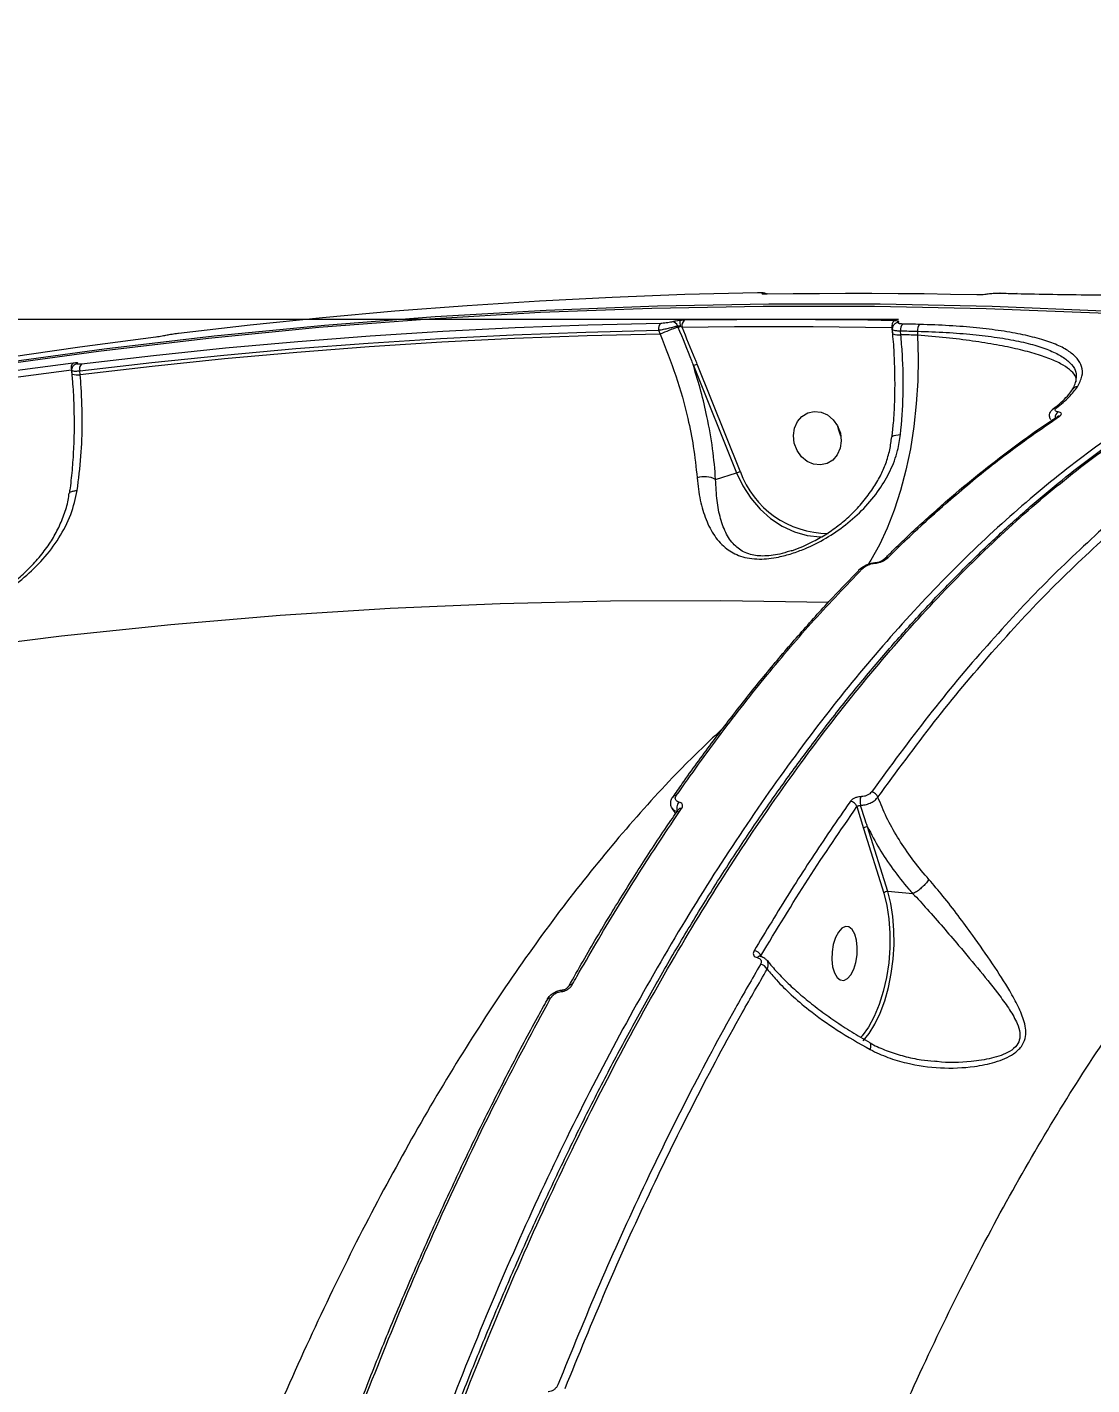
# Model space of a CAD drawing. Header units: millimetres. Extents: x -4335 to 4318, y -3792 to 3101.
# Drawn here: x 1522.9 to 1699.5, y 1356 to 1581.3 of the extents above; entities that cross this region are included whole.
import ezdxf

# ---------------------------------------------------------------- set-up
doc = ezdxf.new("R2010")
doc.units = ezdxf.units.MM
for name, color, linetype in [('DIKOM_ЗОНА', 80, 'Continuous'), ('DIKOM_ОБЪЕКТ', 7, 'Continuous'), ('DIKOM_РАЗМЕР_ОБЪЕКТА', 7, 'Continuous')]:
    doc.layers.add(name, color=color, linetype=linetype)
doc.styles.add('style1', font='arial.ttf', dxfattribs={"width": 0.8})
doc.dimstyles.new('1-50', dxfattribs={"dimtxt": 300, "dimasz": 200, "dimexe": 100, "dimexo": 0, "dimgap": 100, "dimtad": 1, "dimtxsty": 'style1', "dimcen": 200, "dimclrd": 7, "dimclre": 7, "dimclrt": 7, "dimadec": 1, "dimazin": 2, "dimtfac": 1, "dimtmove": 0, "dimatfit": 2, "dimfxl": 0, "dimlwd": 25, "dimlwe": 18, "dimarcsym": 0})

# ---------------------------------------------------------------- blocks, each defined once
blk = doc.blocks.new('*D3')
at = {"layer": 'Defpoints', "color": 0, "transparency": 16777216}
for p in [(-2375.87, 1532.76), (1667.44, 1532.76), (-1786.5, -1525.94)]:
    blk.add_point(p, dxfattribs=at)
at = {"layer": 'DIKOM_РАЗМЕР_ОБЪЕКТА', "color": 7, "lineweight": 18, "transparency": 16777216}
for p, q in [((1667.44, 1532.76), (-2475.87, 1532.76)), ((-1786.5, -1525.94), (-2475.87, -1525.94))]:
    blk.add_line(p, q, dxfattribs=at)
at = {"layer": 'DIKOM_РАЗМЕР_ОБЪЕКТА', "color": 7, "lineweight": 25, "transparency": 16777216}
blk.add_line((-2375.87, -1325.94), (-2375.87, 1332.76), dxfattribs=at)
at = {"layer": 'DIKOM_РАЗМЕР_ОБЪЕКТА', "color": 7, "transparency": 16777216}
for points in [[(-2409.21, 1332.76), (-2342.54, 1332.76), (-2375.87, 1532.76)], [(-2409.21, -1325.94), (-2342.54, -1325.94), (-2375.87, -1525.94)]]:
    blk.add_solid(points, dxfattribs=at)
at = {"layer": 'DIKOM_РАЗМЕР_ОБЪЕКТА', "color": 7, "transparency": 16777216, "insert": (-2629.15, -119.32), "char_height": 300, "attachment_point": 5, "rotation": 90, "style": 'style1'}
blk.add_mtext('3050', dxfattribs=at)

msp = doc.modelspace()

# ---------------------------------------------------------------- linework, layer by layer
at = {"layer": 'DIKOM_ЗОНА', "color": 3, "lineweight": 15}
msp.add_lwpolyline([(1629.814, 3100.338, -0.4205658), (4317.777, 469.92), (4317.777, -16.224, -0.4142136), (1317.777, -3016.224), (-2004.986, -3016.224, -0.4142136), (-3504.986, -1516.224), (-3504.986, 1600.338, -0.4142136), (-2004.986, 3100.338), (1629.814, 3100.338)], format="xyb", dxfattribs=at)
at = {"layer": 'DIKOM_ОБЪЕКТ', "color": 7, "linetype": 'Continuous', "lineweight": 15}
for p, q in [((1645.684, 1537.025), (1645.629, 1537.019)), ((1684.314, 1537.155), (1684.257, 1537.149)), ((1684.314, 1537.155), (1687.133, 1537.084)), ((1687.133, 1537.084), (1687.075, 1537.078)), ((1627.658, 1531.001), (1627.919, 1530.352)), ((1630.786, 1531.725), (1630.871, 1531.512)), ((1666.354, 1531.423), (1666.438, 1530.542)), ((1666.543, 1530.38), (1666.472, 1531.124)), ((1667.853, 1530.242), (1667.79, 1530.895)), ((1670.606, 1530.824), (1670.607, 1530.173)), ((1530.233, 1524.405), (1530.281, 1523.9)), ((1530.386, 1523.738), (1530.331, 1524.317)), ((1531.696, 1523.6), (1531.634, 1524.254)), ((1633.428, 1525.121), (1640.576, 1507.334)), ((1641.212, 1507.581), (1634.064, 1525.368)), ((1696.332, 1521.115), (1696.345, 1521.138)), ((1696.936, 1523.077), (1696.938, 1523.023)), ((1693.1, 1517.91), (1693.148, 1517.95)), ((1666.454, 1513.29), (1666.457, 1513.304)), ((1637.125, 1506.234), (1640.576, 1507.334)), ((1649.664, 1494.382), (1649.433, 1494.318)), ((1630.007, 1453.527), (1629.98, 1453.484)), ((1630.891, 1451.393), (1630.883, 1451.379)), ((1660.57, 1451.926), (1661.676, 1448.311)), ((1661.676, 1448.311), (1665.026, 1437.567)), ((1665.67, 1437.843), (1662.32, 1448.586)), ((1669.826, 1437.469), (1665.67, 1437.843)), ((1644.764, 1426.995), (1644.634, 1427.182)), ((1611.742, 1421.507), (1611.75, 1421.507))]:
    msp.add_line(p, q, dxfattribs=at)
at = {"layer": 'DIKOM_ОБЪЕКТ', "color": 7, "linetype": 'Continuous', "lineweight": 15, "flags": 128}
for points in [[(1547.988, 1530.503), (1559.926, 1531.888), (1571.889, 1533.118), (1583.875, 1534.194), (1595.882, 1535.116), (1607.908, 1535.883), (1619.953, 1536.495), (1632.015, 1536.953), (1644.092, 1537.255)], [(1645.196, 1537.033), (1645.195, 1537.033), (1645.053, 1537.029)], [(1645.629, 1537.019), (1649.977, 1537.077), (1654.328, 1537.115), (1658.679, 1537.134), (1663.032, 1537.132), (1667.387, 1537.11), (1671.742, 1537.068), (1676.099, 1537.006), (1680.458, 1536.924)], [(1684.257, 1537.149), (1684.609, 1537.141), (1684.961, 1537.132), (1685.314, 1537.124), (1685.666, 1537.115), (1686.018, 1537.106), (1686.37, 1537.097), (1686.723, 1537.087), (1687.075, 1537.078)], [(1368.123, 1490.272), (1373.934, 1492.134), (1391.43, 1497.485), (1409.032, 1502.484), (1426.734, 1507.131), (1444.53, 1511.425), (1462.416, 1515.363), (1480.386, 1518.945), (1498.435, 1522.17), (1516.556, 1525.037), (1534.745, 1527.544), (1552.997, 1529.692), (1571.305, 1531.479), (1589.664, 1532.905), (1608.068, 1533.969), (1626.512, 1534.672), (1644.991, 1535.013), (1663.498, 1534.991), (1682.029, 1534.607), (1700.577, 1533.861), (1719.137, 1532.754), (1737.703, 1531.285)], [(1738.648, 1531.586), (1720.082, 1533.055), (1701.522, 1534.163), (1682.974, 1534.909), (1664.443, 1535.292), (1645.936, 1535.314), (1627.458, 1534.973), (1609.013, 1534.271), (1590.609, 1533.206), (1572.25, 1531.78), (1553.942, 1529.993), (1535.691, 1527.846), (1517.501, 1525.338), (1499.38, 1522.471), (1481.331, 1519.247), (1463.361, 1515.664), (1445.475, 1511.726), (1427.679, 1507.433), (1409.977, 1502.785), (1392.375, 1497.786), (1374.879, 1492.436), (1372.803, 1491.775)], [(1666.754, 1532.556), (1662.395, 1532.637), (1658.038, 1532.699), (1653.682, 1532.741), (1649.328, 1532.763), (1644.975, 1532.765), (1640.623, 1532.746), (1636.273, 1532.708), (1631.925, 1532.65)], [(1531.634, 1524.254), (1543.562, 1525.638), (1555.515, 1526.867), (1567.491, 1527.943), (1579.488, 1528.863), (1591.505, 1529.63), (1603.54, 1530.242), (1615.591, 1530.699), (1627.658, 1531.001)], [(1627.919, 1530.352), (1615.827, 1530.052), (1603.751, 1529.596), (1591.691, 1528.985), (1579.649, 1528.218), (1567.627, 1527.296), (1555.627, 1526.219), (1543.649, 1524.987), (1531.696, 1523.6)], [(1628.024, 1532.133), (1615.948, 1531.83), (1603.886, 1531.373), (1591.841, 1530.76), (1579.814, 1529.994), (1567.807, 1529.072), (1555.822, 1527.996), (1543.859, 1526.765), (1531.92, 1525.381)], [(1631.553, 1531.516), (1635.898, 1531.575), (1640.245, 1531.613), (1644.593, 1531.631), (1648.942, 1531.63), (1653.293, 1531.608), (1657.645, 1531.566), (1661.999, 1531.504), (1666.354, 1531.423)], [(1670.607, 1530.173), (1670.714, 1526.374), (1670.649, 1522.556), (1670.411, 1518.752), (1670.003, 1514.998), (1669.429, 1511.327), (1668.693, 1507.773), (1667.803, 1504.368), (1666.766, 1501.144), (1665.593, 1498.13), (1664.293, 1495.353), (1662.879, 1492.839), (1662.363, 1492.032)], [(1666.438, 1530.542), (1666.511, 1530.543), (1666.527, 1530.543)], [(1666.543, 1530.38), (1666.543, 1530.376), (1666.545, 1530.371)], [(1667.79, 1530.895), (1668.142, 1530.887), (1668.494, 1530.878), (1668.846, 1530.87), (1669.198, 1530.861), (1669.55, 1530.852), (1669.902, 1530.843), (1670.254, 1530.833), (1670.606, 1530.824)], [(1670.607, 1530.173), (1670.263, 1530.182), (1669.918, 1530.191), (1669.574, 1530.2), (1669.23, 1530.209), (1668.886, 1530.217), (1668.541, 1530.226), (1668.197, 1530.234), (1667.853, 1530.242)], [(1671.008, 1531.956), (1670.656, 1531.965), (1670.303, 1531.974), (1669.951, 1531.983), (1669.599, 1531.992), (1669.246, 1532.001), (1668.894, 1532.01), (1668.542, 1532.019), (1668.19, 1532.027)], [(1510.721, 1525.074), (1514.897, 1525.744), (1519.076, 1526.395), (1523.258, 1527.027), (1527.445, 1527.64), (1531.634, 1528.234), (1535.828, 1528.809), (1540.024, 1529.364), (1544.225, 1529.901)], [(1496.757, 1519.582), (1500.929, 1520.251), (1505.105, 1520.902), (1509.284, 1521.534), (1513.467, 1522.146), (1517.653, 1522.739), (1521.843, 1523.313), (1526.036, 1523.869), (1530.233, 1524.405)], [(1530.52, 1525.532), (1526.32, 1524.995), (1522.123, 1524.44), (1517.93, 1523.865), (1513.74, 1523.271), (1509.554, 1522.658), (1505.371, 1522.026), (1501.192, 1521.375), (1497.017, 1520.705)], [(1530.281, 1523.9), (1530.354, 1523.901), (1530.371, 1523.901)], [(1530.386, 1523.738), (1530.387, 1523.734), (1530.388, 1523.729)], [(1530.935, 1525.366), (1531.052, 1525.417), (1531.22, 1525.459)], [(1650.178, 1512.234), (1650.033, 1513.499), (1650.209, 1514.73), (1650.693, 1515.826), (1651.444, 1516.7), (1652.403, 1517.28), (1653.491, 1517.52), (1654.62, 1517.399), (1655.7, 1516.929), (1656.641, 1516.146), (1657.369, 1515.114), (1657.824, 1513.918), (1657.969, 1512.653), (1657.793, 1511.422), (1657.31, 1510.326), (1656.558, 1509.452), (1655.6, 1508.872), (1654.511, 1508.632), (1653.382, 1508.753), (1652.303, 1509.223), (1651.361, 1510.006), (1650.633, 1511.038), (1650.178, 1512.234)], [(1657.387, 1515.08), (1657.486, 1514.564), (1657.922, 1513.401)], [(1657.922, 1513.401), (1657.486, 1514.564), (1657.387, 1515.08)], [(1666.457, 1513.304), (1666.466, 1513.33), (1666.567, 1513.439), (1666.76, 1513.53), (1667.039, 1513.602), (1667.394, 1513.65), (1667.809, 1513.673)], [(1640.576, 1507.334), (1641.627, 1505.14), (1642.944, 1503.117), (1644.497, 1501.311), (1646.253, 1499.761), (1648.173, 1498.5), (1650.216, 1497.557), (1652.336, 1496.951), (1654.488, 1496.696), (1654.78, 1496.689)], [(1510.552, 1477.993), (1528.609, 1480.257), (1546.725, 1482.155), (1564.895, 1483.686), (1583.113, 1484.85), (1601.374, 1485.647), (1619.67, 1486.075), (1637.998, 1486.136), (1655.836, 1485.842)], [(1661.62, 1413.064), (1662.586, 1414.262), (1663.554, 1415.831), (1664.423, 1417.652), (1665.174, 1419.685), (1665.792, 1421.886), (1666.262, 1424.209), (1666.575, 1426.603), (1666.724, 1429.016), (1666.706, 1431.397), (1666.521, 1433.694), (1666.173, 1435.858), (1665.67, 1437.843)], [(1665.026, 1437.567), (1665.537, 1435.53), (1665.879, 1433.302), (1666.045, 1430.936), (1666.03, 1428.489), (1665.835, 1426.02), (1665.464, 1423.587), (1664.927, 1421.249), (1664.236, 1419.063), (1663.408, 1417.08), (1662.463, 1415.348), (1661.423, 1413.908), (1661.175, 1413.624)], [(1659.239, 1431.95), (1658.647, 1432.02), (1658.045, 1431.728), (1657.482, 1431.098), (1657.002, 1430.18), (1656.645, 1429.05), (1656.44, 1427.798), (1656.403, 1426.526), (1656.537, 1425.337), (1656.832, 1424.328), (1657.263, 1423.579), (1657.796, 1423.153), (1658.388, 1423.083), (1658.989, 1423.375), (1659.553, 1424.005), (1660.033, 1424.923), (1660.39, 1426.053), (1660.595, 1427.305), (1660.632, 1428.577), (1660.498, 1429.766), (1660.203, 1430.775), (1659.771, 1431.523), (1659.239, 1431.95)], [(1644.497, 1427.096), (1644.479, 1427.1), (1644.477, 1427.1)], [(1609.151, 1419.883), (1609.146, 1419.873), (1609.128, 1419.834)], [(1611.511, 1421.23), (1611.542, 1421.308), (1611.576, 1421.374), (1611.615, 1421.428), (1611.655, 1421.469), (1611.697, 1421.495), (1611.741, 1421.507), (1611.742, 1421.507)]]:
    msp.add_lwpolyline(points, dxfattribs=at)
at = {"layer": 'DIKOM_ОБЪЕКТ', "color": 7, "linetype": 'Continuous', "lineweight": 15}
for centre, radius, start, end in [((1644.887, 1536.203), 0.937, 62.84017, 91.6927), ((1629.867, 1531.437), 0.962, 17.41494, 83.67551), ((1641.503, 1532.838), 10.327, 181.29243, 186.5881), ((1632.689, 1531.772), 1.164, 131.06001, 192.66063), ((1667.532, 1531.644), 1.199, 130.48157, 190.6207), ((1628.797, 1531.258), 1.168, 131.4449, 192.6983), ((1647.196, 1485.616), 48.713, 109.57928, 113.31104), ((1628.056, 1539.493), 8.463, 289.43382, 292.13169), ((1667.44, 1532.764), 2.555, 249.49889, 279.29716), ((1667.48, 1531.415), 0.879, 90.54688, 120.77894), ((1668.979, 1531.112), 1.208, 130.7764, 190.35236), ((1671.798, 1531.038), 1.211, 130.73538, 190.17886), ((1531.245, 1524.747), 1.068, 132.70331, 198.68587), ((1531.283, 1526.106), 2.54, 249.37862, 279.36876), ((1532.655, 1524.594), 1.077, 133.05101, 198.37478), ((1630.545, 1533.482), 8.844, 289.02527, 293.44254), ((1697.15, 1520.68), 0.926, 90.52676, 150.39684), ((1693.618, 1517.32), 0.786, 86.51196, 126.78261), ((1694.614, 1516.43), 1.182, 122.74285, 181.24924), ((1694.12, 1516.019), 0.713, 84.34059, 124.51022), ((1637.686, 1515.715), 8.866, 289.03066, 293.43715), ((1655.776, 1512.719), 15.444, 199.43377, 270.13016), ((1635.269, 1502.649), 4.037, 62.62599, 107.5762), ((1663.69, 1492.241), 0.185, 103.07641, 157.16783), ((1665.658, 1492.612), 0.685, 83.50293, 134.66727), ((1661.33, 1490.706), 0.668, 83.00214, 137.42659), ((1630.492, 1453.142), 0.62, 80.74562, 141.57166), ((1663.442, 1452.768), 2.363, 160.03018, 195.34786), ((1662.818, 1453.03), 1.321, 20.74687, 83.17681), ((1632.059, 1451.73), 1.395, 136.92934, 208.91157), ((1631.381, 1451.024), 0.613, 80.25849, 143.00226), ((1659.325, 1451.498), 1.316, 18.95593, 83.46777), ((1662.252, 1447.855), 0.735, 84.74118, 141.64063), ((1665.603, 1437.111), 0.735, 84.74118, 141.64063), ((1643.36, 1426.615), 1.395, 23.9749, 84.20648), ((1644.473, 1426.573), 0.527, 89.51179, 147.14254), ((1644.404, 1424.319), 1.42, 26.53737, 83.9545), ((1613.228, 1421.817), 0.574, 78.12431, 147.39382), ((1609.624, 1419.542), 0.583, 78.55946, 144.26569)]:
    msp.add_arc(centre, radius, start, end, dxfattribs=at)
for points, knots in [([(1644.092, 1537.255), (1644.246, 1537.256), (1644.556, 1537.258), (1644.849, 1537.235), (1644.977, 1537.195), (1644.898, 1537.158), (1644.859, 1537.14)], [0, 0, 0, 0, 0.2565999, 0.513659, 0.7611982, 1, 1, 1, 1]), ([(1644.136, 1537.26), (1644.172, 1537.261), (1644.433, 1537.268), (1644.759, 1537.26), (1645.067, 1537.225), (1645.328, 1537.175), (1645.489, 1537.066), (1645.552, 1537.024)], [0, 0, 0, 0, 0.0620123, 0.448985, 0.6838208, 0.8762482, 1, 1, 1, 1]), ([(1644.859, 1537.14), (1644.822, 1537.122), (1644.749, 1537.088), (1644.834, 1537.05), (1644.984, 1537.035), (1645.053, 1537.029)], [0, 0, 0, 0, 0.3509831, 0.7014038, 1, 1, 1, 1]), ([(1645.053, 1537.029), (1645.097, 1537.026), (1645.253, 1537.017), (1645.473, 1537.018), (1645.629, 1537.019)], [0, 0, 0, 0, 0.2878572, 1, 1, 1, 1]), ([(1645.126, 1537.039), (1645.126, 1537.039), (1645.125, 1537.039), (1645.152, 1537.035), (1645.188, 1537.034), (1645.195, 1537.033)], [0, 0, 0, 0, 0.2635492, 0.8636575, 1, 1, 1, 1]), ([(1645.196, 1537.033), (1645.227, 1537.031), (1645.312, 1537.026), (1645.489, 1537.023), (1645.639, 1537.025), (1645.684, 1537.026)], [0, 0, 0, 0, 0.2805032, 0.783158, 1, 1, 1, 1]), ([(1680.458, 1536.924), (1680.481, 1536.924), (1680.653, 1536.921), (1681.012, 1536.924), (1681.523, 1536.947), (1682.005, 1536.986), (1682.24, 1537.022), (1682.357, 1537.04)], [0, 0, 0, 0, 0.0372189, 0.2778753, 0.5185671, 0.7592267, 1, 1, 1, 1]), ([(1682.357, 1537.04), (1682.474, 1537.057), (1682.708, 1537.093), (1683.19, 1537.131), (1683.702, 1537.152), (1684.061, 1537.154), (1684.233, 1537.15), (1684.257, 1537.149)], [0, 0, 0, 0, 0.2407183, 0.4813378, 0.7220806, 0.9628099, 1, 1, 1, 1]), ([(1687.075, 1537.078), (1689.046, 1537.032), (1692.989, 1536.94), (1699.023, 1536.878), (1704.917, 1536.864), (1710.596, 1536.887), (1716.287, 1536.939), (1721.918, 1537.014), (1727.419, 1537.102), (1732.719, 1537.193), (1737.731, 1537.277), (1742.444, 1537.348), (1745.247, 1537.375), (1746.646, 1537.389)], [0, 0, 0, 0, 0.1021841, 0.2043679, 0.2924909, 0.3808921, 0.4690129, 0.5574034, 0.6460779, 0.7344679, 0.8228823, 0.9115799, 1, 1, 1, 1]), ([(1629.973, 1532.394), (1629.862, 1532.364), (1629.639, 1532.303), (1629.176, 1532.225), (1628.672, 1532.165), (1628.279, 1532.139), (1628.073, 1532.134), (1628.024, 1532.133)], [0, 0, 0, 0, 0.2249671, 0.4495807, 0.6803373, 0.9238356, 1, 1, 1, 1]), ([(1631.178, 1532.606), (1631.041, 1532.59), (1630.743, 1532.558), (1630.307, 1532.484), (1630.085, 1532.424), (1629.973, 1532.394)], [0, 0, 0, 0, 0.2985912, 0.6490208, 1, 1, 1, 1]), ([(1631.925, 1532.65), (1631.858, 1532.648), (1631.624, 1532.643), (1631.364, 1532.621), (1631.178, 1532.606)], [0, 0, 0, 0, 0.2878747, 1, 1, 1, 1]), ([(1667.471, 1532.294), (1667.479, 1532.299), (1667.538, 1532.335), (1667.573, 1532.403), (1667.452, 1532.48), (1667.177, 1532.537), (1666.895, 1532.549), (1666.754, 1532.556)], [0, 0, 0, 0, 0.0372972, 0.27821, 0.5190573, 0.7595707, 1, 1, 1, 1]), ([(1737.703, 1531.285), (1735.544, 1530.542), (1729.686, 1528.526), (1720.13, 1524.156), (1709.076, 1517.851), (1698.098, 1510.263), (1687.247, 1501.453), (1676.573, 1491.451), (1666.112, 1480.282), (1655.885, 1467.94), (1645.905, 1454.468), (1636.201, 1439.919), (1626.817, 1424.362), (1617.797, 1407.867), (1609.173, 1390.479), (1600.968, 1372.208), (1593.187, 1353.102), (1585.85, 1333.228), (1578.991, 1312.679), (1572.642, 1291.551), (1566.9, 1270.169), (1561.761, 1248.585), (1557.199, 1226.857), (1553.159, 1204.78), (1549.656, 1182.45), (1546.708, 1159.963), (1544.297, 1137.095), (1542.464, 1113.875), (1541.227, 1090.342), (1540.607, 1066.858), (1540.607, 1043.533), (1541.226, 1020.476), (1542.47, 997.76), (1544.347, 975.432), (1546.844, 953.52), (1549.946, 932.09), (1553.636, 911.236), (1557.909, 891.074), (1562.404, 872.865), (1565.669, 861.693), (1567.127, 856.706)], [0, 0, 0, 0, 0.0156523, 0.0424896, 0.0694116, 0.0963766, 0.1233416, 0.1502635, 0.1771008, 0.2039382, 0.2308602, 0.2578251, 0.2847902, 0.3117121, 0.3385495, 0.3653869, 0.3923088, 0.4192738, 0.4462388, 0.4731606, 0.499998, 0.5258463, 0.5517701, 0.5777323, 0.6036945, 0.6296183, 0.6554665, 0.682304, 0.7092259, 0.736191, 0.7631561, 0.7900781, 0.8169155, 0.8437529, 0.8706749, 0.89764, 0.9246051, 0.9515271, 0.9783645, 1, 1, 1, 1]), ([(1544.864, 984.533), (1544.729, 986.048), (1544.267, 991.22), (1543.634, 1000.153), (1542.962, 1011.301), (1542.449, 1022.5), (1542.084, 1033.721), (1541.87, 1044.966), (1541.805, 1056.24), (1541.89, 1067.545), (1542.124, 1078.887), (1542.507, 1090.266), (1543.039, 1101.688), (1543.721, 1113.154), (1544.553, 1124.67), (1545.535, 1136.225), (1546.663, 1147.78), (1547.934, 1159.288), (1549.343, 1170.717), (1550.891, 1182.062), (1552.577, 1193.328), (1554.402, 1204.52), (1556.365, 1215.641), (1558.467, 1226.694), (1560.71, 1237.682), (1563.093, 1248.608), (1565.618, 1259.477), (1568.285, 1270.284), (1571.086, 1281.003), (1574.01, 1291.588), (1577.048, 1302.002), (1580.197, 1312.234), (1583.456, 1322.288), (1586.827, 1332.168), (1590.311, 1341.88), (1593.908, 1351.425), (1597.62, 1360.807), (1601.448, 1370.026), (1605.394, 1379.087), (1609.457, 1387.99), (1613.631, 1396.719), (1617.9, 1405.239), (1622.248, 1413.517), (1626.666, 1421.536), (1631.155, 1429.3), (1635.717, 1436.812), (1640.353, 1444.075), (1645.064, 1451.092), (1649.852, 1457.865), (1654.719, 1464.395), (1659.664, 1470.684), (1664.692, 1476.733), (1669.794, 1482.534), (1674.955, 1488.07), (1680.155, 1493.314), (1685.38, 1498.254), (1690.628, 1502.889), (1695.901, 1507.222), (1701.201, 1511.254), (1706.529, 1514.987), (1711.887, 1518.423), (1717.276, 1521.562), (1722.697, 1524.402), (1728.152, 1526.954), (1733.637, 1529.174), (1737.423, 1530.582), (1739.378, 1531.159), (1739.495, 1531.193)], [0, 0, 0, 0, 0.0065878, 0.0224913, 0.0383993, 0.0542287, 0.069985, 0.0856863, 0.1013503, 0.1169949, 0.1326383, 0.1482947, 0.1639795, 0.1797105, 0.1955056, 0.2113827, 0.2272951, 0.2431496, 0.2589256, 0.2746411, 0.2903142, 0.3059628, 0.3216049, 0.3372565, 0.3529313, 0.3686471, 0.3844217, 0.4002731, 0.416189, 0.4320784, 0.4478787, 0.4636135, 0.4793006, 0.4949582, 0.5106039, 0.5262556, 0.5419254, 0.557631, 0.5733905, 0.5892215, 0.6051328, 0.6210424, 0.6368727, 0.6526324, 0.6683392, 0.6840111, 0.6996658, 0.7153215, 0.7309914, 0.7466918, 0.7624402, 0.7782543, 0.7941517, 0.8100689, 0.8259312, 0.8417159, 0.8574406, 0.873123, 0.8887803, 0.9044299, 0.9200877, 0.9357663, 0.9514829, 0.9672545, 0.9830983, 0.9989902, 1, 1, 1, 1]), ([(1545.379, 984.292), (1545.026, 988.633), (1544.073, 1000.33), (1543.018, 1019.701), (1542.37, 1042.41), (1542.335, 1065.578), (1542.931, 1089.133), (1544.173, 1113.004), (1546.033, 1136.664), (1548.491, 1160.037), (1551.512, 1183.055), (1555.147, 1206.093), (1559.409, 1229.07), (1564.298, 1251.903), (1569.706, 1274.09), (1575.603, 1295.568), (1581.947, 1316.295), (1588.843, 1336.607), (1596.29, 1356.415), (1604.274, 1375.637), (1612.621, 1393.848), (1621.292, 1411.01), (1630.244, 1427.108), (1639.624, 1442.405), (1649.416, 1456.811), (1659.596, 1470.254), (1669.94, 1482.436), (1680.407, 1493.347), (1690.958, 1503.003), (1701.764, 1511.557), (1712.798, 1518.95), (1724.026, 1525.046), (1733.043, 1529.06), (1738.303, 1530.658), (1739.8, 1531.113)], [0, 0, 0, 0, 0.0187731, 0.0505764, 0.082404, 0.1142072, 0.1469342, 0.1796878, 0.2124148, 0.244218, 0.2760457, 0.3078488, 0.3405758, 0.3733293, 0.4060564, 0.4378594, 0.4696872, 0.5014902, 0.5342172, 0.5669708, 0.5996978, 0.631501, 0.6633286, 0.6951317, 0.7278587, 0.7606123, 0.7933392, 0.8251423, 0.85697, 0.8887731, 0.9215001, 0.9542536, 0.9869806, 1, 1, 1, 1]), ([(1544.225, 1529.901), (1544.251, 1529.904), (1544.423, 1529.926), (1544.78, 1529.975), (1545.283, 1530.054), (1545.758, 1530.135), (1545.99, 1530.181), (1546.106, 1530.205)], [0, 0, 0, 0, 0.0425966, 0.2824351, 0.5216037, 0.7607764, 1, 1, 1, 1]), ([(1546.106, 1530.205), (1546.222, 1530.228), (1546.454, 1530.274), (1546.929, 1530.354), (1547.432, 1530.43), (1547.789, 1530.478), (1547.962, 1530.5), (1547.988, 1530.503)], [0, 0, 0, 0, 0.2393921, 0.4786699, 0.7179116, 0.9576883, 1, 1, 1, 1]), ([(1627.658, 1531.001), (1627.735, 1531.014), (1628.059, 1531.07), (1628.685, 1531.192), (1629.493, 1531.372), (1630.239, 1531.559), (1630.603, 1531.67), (1630.786, 1531.725)], [0, 0, 0, 0, 0.0748917, 0.3151521, 0.5451487, 0.7715068, 1, 1, 1, 1]), ([(1627.919, 1530.352), (1628.828, 1528.048), (1630.673, 1523.374), (1632.395, 1517.093), (1633.551, 1511.408), (1633.875, 1508.221), (1634.05, 1506.497)], [0, 0, 0, 0, 0.2848597, 0.5777495, 0.7715691, 1, 1, 1, 1]), ([(1630.786, 1531.725), (1630.817, 1531.73), (1630.856, 1531.736), (1630.956, 1531.729), (1631.078, 1531.708), (1631.19, 1531.671), (1631.244, 1531.654)], [0, 0, 0, 0, 0.2619726, 0.3210136, 0.6715391, 1, 1, 1, 1]), ([(1630.871, 1531.512), (1631.623, 1529.66), (1632.486, 1527.534), (1633.32, 1525.397), (1633.428, 1525.121)], [0, 0, 0, 0, 0.8707704, 1, 1, 1, 1]), ([(1631.244, 1531.654), (1631.32, 1531.624), (1631.429, 1531.582), (1631.525, 1531.531), (1631.553, 1531.516)], [0, 0, 0, 0, 0.7053615, 1, 1, 1, 1]), ([(1634.064, 1525.368), (1633.952, 1525.644), (1633.122, 1527.696), (1632.281, 1529.744), (1631.553, 1531.516)], [0, 0, 0, 0, 0.1343772, 1, 1, 1, 1]), ([(1666.404, 1513.31), (1666.483, 1514.058), (1666.686, 1515.962), (1666.847, 1519.11), (1666.909, 1522.717), (1666.803, 1526.346), (1666.664, 1528.908), (1666.517, 1530.232), (1666.502, 1530.367)], [0, 0, 0, 0, 0.1350769, 0.3438908, 0.5541713, 0.7652154, 0.9760986, 1, 1, 1, 1]), ([(1666.49, 1531.126), (1666.485, 1531.118), (1666.446, 1531.066), (1666.647, 1530.99), (1667.083, 1530.911), (1667.554, 1530.901), (1667.79, 1530.895)], [0, 0, 0, 0, 0.0495814, 0.3665232, 0.6832119, 1, 1, 1, 1]), ([(1666.485, 1531.126), (1666.48, 1531.241), (1666.469, 1531.472), (1666.609, 1531.779), (1666.802, 1532.01), (1666.952, 1532.131), (1667.028, 1532.168), (1667.031, 1532.17)], [0, 0, 0, 0, 0.2618444, 0.5217824, 0.7548882, 0.9899586, 1, 1, 1, 1]), ([(1668.19, 1532.027), (1668.049, 1532.034), (1667.766, 1532.047), (1667.491, 1532.106), (1667.37, 1532.185), (1667.405, 1532.253), (1667.464, 1532.289), (1667.471, 1532.294)], [0, 0, 0, 0, 0.2405004, 0.4810108, 0.7218606, 0.9628344, 1, 1, 1, 1]), ([(1667.809, 1513.673), (1667.984, 1515.843), (1668.341, 1520.246), (1668.228, 1525.863), (1667.943, 1529.185), (1667.853, 1530.242)], [0, 0, 0, 0, 0.3984794, 0.8085147, 1, 1, 1, 1]), ([(1670.606, 1530.824), (1672.219, 1530.768), (1675.449, 1530.655), (1679.863, 1530.303), (1683.894, 1529.819), (1687.449, 1529.188), (1690.506, 1528.419), (1693.019, 1527.514), (1694.949, 1526.476), (1696.257, 1525.307), (1696.982, 1524.181), (1696.949, 1523.392), (1696.936, 1523.077)], [0, 0, 0, 0, 0.103523, 0.2073731, 0.3108919, 0.4144318, 0.5183019, 0.6218365, 0.7249901, 0.8284738, 0.9316262, 1, 1, 1, 1]), ([(1696.934, 1522.411), (1696.944, 1522.668), (1696.966, 1523.28), (1696.199, 1524.216), (1694.866, 1525.21), (1692.922, 1526.155), (1690.406, 1527.039), (1687.357, 1527.85), (1683.817, 1528.581), (1679.807, 1529.216), (1675.42, 1529.762), (1672.21, 1530.036), (1670.607, 1530.173)], [0, 0, 0, 0, 0.0745035, 0.1770057, 0.2798282, 0.3823302, 0.4851843, 0.588359, 0.691213, 0.7940358, 0.8971778, 1, 1, 1, 1]), ([(1691.228, 1529.457), (1690.225, 1529.73), (1688.224, 1530.274), (1684.565, 1530.913), (1680.458, 1531.413), (1675.952, 1531.777), (1672.654, 1531.896), (1671.008, 1531.956)], [0, 0, 0, 0, 0.2004472, 0.4002526, 0.5999514, 0.8002951, 1, 1, 1, 1]), ([(1697.141, 1521.606), (1697.449, 1522.2), (1698.064, 1523.388), (1697.964, 1524.944), (1697.203, 1526.314), (1695.835, 1527.497), (1693.906, 1528.564), (1692.122, 1529.159), (1691.228, 1529.457)], [0, 0, 0, 0, 0.1815623, 0.3631195, 0.5220818, 0.6815575, 0.8405173, 1, 1, 1, 1]), ([(1531.22, 1525.459), (1531.228, 1525.463), (1531.287, 1525.495), (1531.324, 1525.544), (1531.207, 1525.578), (1530.937, 1525.578), (1530.659, 1525.547), (1530.52, 1525.532)], [0, 0, 0, 0, 0.0385981, 0.2780684, 0.5183431, 0.7592179, 1, 1, 1, 1]), ([(1529.942, 1503.953), (1529.986, 1504.229), (1530.201, 1505.607), (1530.454, 1508.198), (1530.689, 1511.704), (1530.771, 1515.291), (1530.7, 1518.908), (1530.555, 1521.733), (1530.39, 1523.325), (1530.348, 1523.726)], [0, 0, 0, 0, 0.0443039, 0.2205803, 0.3986087, 0.5780452, 0.7584373, 0.9392372, 1, 1, 1, 1]), ([(1530.35, 1524.319), (1530.344, 1524.313), (1530.304, 1524.269), (1530.502, 1524.228), (1530.932, 1524.205), (1531.4, 1524.238), (1531.634, 1524.254)], [0, 0, 0, 0, 0.0504957, 0.3666527, 0.6834649, 1, 1, 1, 1]), ([(1530.351, 1524.319), (1530.341, 1524.391), (1530.315, 1524.57), (1530.405, 1524.834), (1530.55, 1525.07), (1530.724, 1525.235), (1530.855, 1525.325), (1530.922, 1525.357), (1530.937, 1525.364)], [0, 0, 0, 0, 0.1571818, 0.3887195, 0.5871156, 0.7691828, 0.9502874, 1, 1, 1, 1]), ([(1531.92, 1525.381), (1531.781, 1525.366), (1531.503, 1525.336), (1531.234, 1525.337), (1531.117, 1525.373), (1531.153, 1525.423), (1531.212, 1525.455), (1531.22, 1525.459)], [0, 0, 0, 0, 0.240687, 0.4814282, 0.7216409, 0.961183, 1, 1, 1, 1]), ([(1531.202, 1504.39), (1531.439, 1506.276), (1531.904, 1509.978), (1532.097, 1515.76), (1531.971, 1520.298), (1531.754, 1522.906), (1531.696, 1523.6)], [0, 0, 0, 0, 0.3028931, 0.5944622, 0.8920299, 1, 1, 1, 1]), ([(1637.125, 1506.234), (1636.989, 1507.91), (1636.715, 1511.29), (1635.819, 1516.235), (1634.725, 1520.869), (1633.862, 1523.699), (1633.428, 1525.121)], [0, 0, 0, 0, 0.2794474, 0.5634199, 0.7807133, 1, 1, 1, 1]), ([(1693.089, 1517.928), (1693.191, 1518.001), (1693.831, 1518.46), (1694.728, 1519.27), (1695.73, 1520.29), (1696.132, 1520.887), (1696.315, 1521.159)], [0, 0, 0, 0, 0.0625262, 0.3936775, 0.723368, 1, 1, 1, 1]), ([(1693.666, 1518.105), (1694.407, 1518.702), (1695.898, 1519.906), (1696.725, 1521.037), (1697.141, 1521.606)], [0, 0, 0, 0, 0.4964899, 1, 1, 1, 1]), ([(1696.282, 1521.151), (1696.296, 1521.17), (1696.552, 1521.518), (1696.768, 1522.111), (1696.957, 1522.703), (1696.927, 1522.979), (1696.922, 1523.024)], [0, 0, 0, 0, 0.0257234, 0.465201, 0.9123391, 1, 1, 1, 1]), ([(1665.192, 1493.078), (1665.605, 1493.497), (1667.746, 1495.666), (1671.657, 1499.303), (1676.917, 1503.964), (1682.205, 1508.305), (1687.522, 1512.324), (1691.364, 1515.078), (1693.442, 1516.405), (1693.729, 1516.587)], [0, 0, 0, 0, 0.0444973, 0.2305516, 0.4161696, 0.6011354, 0.785621, 0.9704511, 1, 1, 1, 1]), ([(1665.735, 1493.292), (1666.034, 1493.587), (1667.53, 1495.064), (1671.438, 1498.806), (1677.502, 1504.215), (1685.481, 1510.704), (1691.074, 1514.573), (1694.191, 1516.728)], [0, 0, 0, 0, 0.0321652, 0.1608346, 0.4183965, 0.6759557, 1, 1, 1, 1]), ([(1692.736, 1516.181), (1692.678, 1516.268), (1692.519, 1516.506), (1692.503, 1516.974), (1692.657, 1517.425), (1692.885, 1517.741), (1693.075, 1517.877), (1693.156, 1517.936)], [0, 0, 0, 0, 0.1449197, 0.3971065, 0.6085931, 0.8317518, 1, 1, 1, 1]), ([(1693.975, 1517.424), (1693.864, 1517.449), (1693.643, 1517.498), (1693.453, 1517.641), (1693.399, 1517.847), (1693.571, 1518.013), (1693.666, 1518.105)], [0, 0, 0, 0, 0.1849159, 0.3685846, 0.6500699, 1, 1, 1, 1]), ([(1694.191, 1516.728), (1694.215, 1516.745), (1694.363, 1516.847), (1694.51, 1517.024), (1694.475, 1517.217), (1694.294, 1517.352), (1694.081, 1517.4), (1693.975, 1517.424)], [0, 0, 0, 0, 0.0639271, 0.3885777, 0.6455882, 0.8223103, 1, 1, 1, 1]), ([(1634.05, 1506.497), (1634.194, 1505.232), (1634.483, 1502.7), (1635.485, 1499.495), (1636.866, 1496.764), (1638.725, 1494.721), (1640.767, 1493.579), (1642.705, 1493.107), (1644.775, 1492.94), (1647.218, 1493.215), (1649.773, 1493.897), (1652.442, 1494.889), (1655.475, 1496.425), (1658.768, 1498.667), (1661.772, 1501.362), (1664.277, 1504.39), (1666.158, 1507.629), (1667.352, 1510.713), (1667.671, 1512.78), (1667.809, 1513.673)], [0, 0, 0, 0, 0.0759096, 0.1519082, 0.2286366, 0.3051885, 0.368863, 0.4016193, 0.4343332, 0.4904599, 0.5282353, 0.5660852, 0.6308774, 0.6957713, 0.7645219, 0.8332293, 0.8936812, 0.9540619, 1, 1, 1, 1]), ([(1649.661, 1494.39), (1649.733, 1494.41), (1650.381, 1494.591), (1651.635, 1495.123), (1653.551, 1496.011), (1655.608, 1497.211), (1657.727, 1498.72), (1659.743, 1500.482), (1661.608, 1502.483), (1663.188, 1504.612), (1664.463, 1506.752), (1665.403, 1508.908), (1666.058, 1511.087), (1666.249, 1512.592), (1666.34, 1513.312)], [0, 0, 0, 0, 0.0082592, 0.0750824, 0.1484265, 0.2413798, 0.3380661, 0.438858, 0.5429383, 0.6487343, 0.7414882, 0.8267312, 0.9171025, 1, 1, 1, 1]), ([(1649.433, 1494.318), (1648.874, 1494.148), (1647.367, 1493.689), (1644.883, 1493.405), (1643.165, 1493.667), (1641.643, 1494.206), (1640.213, 1495.164), (1638.849, 1497.096), (1637.894, 1499.653), (1637.279, 1502.662), (1637.177, 1505.033), (1637.125, 1506.234)], [0, 0, 0, 0, 0.0596772, 0.1608379, 0.2607614, 0.2788142, 0.3980946, 0.5453783, 0.6975685, 0.84689, 1, 1, 1, 1]), ([(1498.703, 1497.322), (1498.896, 1495.992), (1499.248, 1493.569), (1500.204, 1490.649), (1501.419, 1488.12), (1503.047, 1485.95), (1504.979, 1484.602), (1506.941, 1483.993), (1508.862, 1483.798), (1511.377, 1484.086), (1514.155, 1484.954), (1516.686, 1486.104), (1519.459, 1487.687), (1522.508, 1489.92), (1525.643, 1492.961), (1528.269, 1496.452), (1530.289, 1500.287), (1530.903, 1503.046), (1531.202, 1504.39)], [0, 0, 0, 0, 0.0785512, 0.1430599, 0.2076043, 0.2872155, 0.3665498, 0.4057528, 0.4448521, 0.4974453, 0.5496909, 0.5922704, 0.634937, 0.7072963, 0.7797294, 0.8544845, 0.9291407, 1, 1, 1, 1]), ([(1513.178, 1485.057), (1513.549, 1485.182), (1514.442, 1485.483), (1515.91, 1486.151), (1517.596, 1487.064), (1519.395, 1488.227), (1521.313, 1489.686), (1523.269, 1491.458), (1525.139, 1493.515), (1526.741, 1495.689), (1528.06, 1497.972), (1529.046, 1500.319), (1529.674, 1502.346), (1529.83, 1503.572), (1529.88, 1503.961)], [0, 0, 0, 0, 0.0447906, 0.1077499, 0.1773063, 0.2556905, 0.3442707, 0.4458899, 0.5523692, 0.6599583, 0.7550837, 0.855704, 0.954113, 1, 1, 1, 1]), ([(1530.001, 1503.944), (1529.999, 1503.978), (1529.993, 1504.096), (1530.273, 1504.25), (1530.694, 1504.349), (1531.036, 1504.381), (1531.163, 1504.388), (1531.202, 1504.39)], [0, 0, 0, 0, 0.1342807, 0.4757289, 0.8171835, 0.9435542, 1, 1, 1, 1]), ([(1701.918, 1498.619), (1698.583, 1495.535), (1691.912, 1489.366), (1682.084, 1478.74), (1672.396, 1467.198), (1666.115, 1458.627), (1662.975, 1454.342)], [0, 0, 0, 0, 0.2485959, 0.4971905, 0.7485956, 1, 1, 1, 1]), ([(1664.054, 1453.498), (1667.151, 1457.727), (1673.347, 1466.184), (1682.973, 1477.673), (1692.812, 1488.333), (1699.542, 1494.559), (1702.908, 1497.672)], [0, 0, 0, 0, 0.248595, 0.4971901, 0.7485952, 1, 1, 1, 1]), ([(1611.293, 1047.182), (1611.23, 1053.377), (1611.105, 1065.772), (1611.476, 1084.514), (1612.254, 1103.306), (1613.494, 1122.366), (1615.209, 1141.653), (1617.413, 1161.122), (1620.076, 1180.459), (1623.294, 1200.247), (1627.126, 1220.424), (1631.615, 1240.914), (1636.621, 1261.024), (1642.118, 1280.66), (1648.081, 1299.729), (1654.489, 1318.145), (1661.337, 1335.867), (1668.603, 1352.88), (1676.268, 1369.157), (1684.294, 1384.624), (1692.645, 1399.205), (1701.289, 1412.837), (1710.218, 1425.479), (1719.409, 1437.131), (1728.838, 1447.778), (1738.461, 1457.369), (1748.233, 1465.86), (1758.308, 1473.347), (1768.671, 1479.728), (1779.296, 1484.932), (1789.971, 1488.836), (1800.656, 1491.375), (1811.324, 1492.672), (1818.366, 1492.396), (1821.885, 1492.258)], [0, 0, 0, 0, 0.0277665, 0.0555663, 0.0833659, 0.1111324, 0.1400374, 0.1689802, 0.1979227, 0.2268277, 0.2586374, 0.2905482, 0.32251, 0.3544717, 0.386382, 0.4181913, 0.4498955, 0.4817, 0.5135556, 0.5454111, 0.5772152, 0.6089191, 0.6405475, 0.6722759, 0.7040553, 0.7358344, 0.7675626, 0.799191, 0.8325939, 0.8660265, 0.8994294, 0.932943, 0.9664864, 1, 1, 1, 1]), ([(1660.87, 1491.177), (1660.924, 1491.234), (1661.161, 1491.488), (1661.678, 1491.838), (1662.418, 1492.186), (1663.095, 1492.391), (1663.495, 1492.399), (1663.648, 1492.401)], [0, 0, 0, 0, 0.0899885, 0.3986462, 0.646236, 0.8648336, 1, 1, 1, 1]), ([(1661.411, 1491.369), (1661.627, 1491.555), (1661.949, 1491.831), (1662.578, 1492.121), (1663.029, 1492.258), (1663.344, 1492.306), (1663.489, 1492.312), (1663.519, 1492.313)], [0, 0, 0, 0, 0.4456306, 0.662333, 0.8364993, 0.9657298, 1, 1, 1, 1]), ([(1663.519, 1492.313), (1663.551, 1492.314), (1663.702, 1492.32), (1664.031, 1492.371), (1664.508, 1492.515), (1665.17, 1492.818), (1665.51, 1493.103), (1665.735, 1493.292)], [0, 0, 0, 0, 0.0349264, 0.1620605, 0.3362513, 0.5591756, 1, 1, 1, 1]), ([(1663.551, 1492.427), (1663.557, 1492.426), (1663.569, 1492.424), (1663.62, 1492.421), (1663.696, 1492.422), (1663.808, 1492.434), (1663.964, 1492.462), (1664.189, 1492.524), (1664.502, 1492.645), (1664.883, 1492.85), (1665.113, 1493.029), (1665.185, 1493.107), (1665.186, 1493.109)], [0, 0, 0, 0, 0.0295071, 0.0587214, 0.0967974, 0.1394284, 0.1980161, 0.2876056, 0.4306255, 0.6573613, 0.993377, 1, 1, 1, 1]), ([(1630.025, 1453.458), (1630.548, 1454.222), (1632.666, 1457.312), (1636.451, 1462.473), (1641.378, 1468.93), (1646.375, 1475.113), (1651.433, 1481.026), (1656.263, 1486.385), (1659.43, 1489.637), (1660.871, 1491.118)], [0, 0, 0, 0, 0.0532408, 0.2152853, 0.3774545, 0.5397086, 0.7020142, 0.8643246, 1, 1, 1, 1]), ([(1630.592, 1453.754), (1633.067, 1457.237), (1638.016, 1464.204), (1645.66, 1473.887), (1653.445, 1483.044), (1658.756, 1488.594), (1661.411, 1491.369)], [0, 0, 0, 0, 0.2490966, 0.4981936, 0.7490974, 1, 1, 1, 1]), ([(1638.453, 1465.046), (1636.02, 1462.741), (1630.347, 1457.364), (1621.644, 1447.675), (1612.356, 1436.233), (1603.329, 1423.775), (1594.577, 1410.347), (1586.11, 1395.978), (1577.952, 1380.726), (1570.138, 1364.662), (1562.706, 1347.86), (1555.681, 1330.362), (1549.082, 1312.182), (1542.912, 1293.365), (1537.187, 1273.979), (1531.932, 1254.114), (1527.172, 1233.863), (1522.922, 1213.274), (1519.202, 1192.376), (1516.005, 1171.207), (1513.34, 1149.847), (1511.216, 1128.396), (1509.643, 1106.952), (1508.628, 1085.567), (1508.187, 1064.276), (1508.307, 1043.113), (1508.984, 1022.16), (1510.212, 1001.513), (1511.983, 981.265), (1514.135, 962.963), (1516.498, 946.501), (1518.203, 936.764), (1519.055, 931.896)], [0, 0, 0, 0, 0.025624, 0.0597587, 0.0938385, 0.1278113, 0.1617851, 0.195866, 0.2300013, 0.2641369, 0.298218, 0.332192, 0.3661898, 0.4002946, 0.4344536, 0.4686129, 0.5027179, 0.5367161, 0.570769, 0.6049287, 0.6391429, 0.6733574, 0.7075177, 0.741571, 0.775708, 0.8099518, 0.8442501, 0.8785488, 0.9127932, 0.9469307, 0.9734653, 1, 1, 1, 1]), ([(1629.931, 1451.646), (1629.918, 1451.66), (1629.762, 1451.82), (1629.648, 1452.269), (1629.679, 1452.871), (1629.823, 1453.308), (1629.995, 1453.489), (1630.021, 1453.517)], [0, 0, 0, 0, 0.0274195, 0.3322733, 0.6349064, 0.9438193, 1, 1, 1, 1]), ([(1631.04, 1452.683), (1630.918, 1452.722), (1630.674, 1452.8), (1630.467, 1453.03), (1630.401, 1453.319), (1630.475, 1453.574), (1630.57, 1453.72), (1630.592, 1453.754)], [0, 0, 0, 0, 0.2210741, 0.4418479, 0.6744768, 0.9251277, 1, 1, 1, 1]), ([(1661.221, 1453.575), (1661.189, 1453.574), (1660.998, 1453.571), (1660.628, 1453.515), (1660.148, 1453.346), (1659.731, 1453.102), (1659.56, 1452.904), (1659.475, 1452.805)], [0, 0, 0, 0, 0.0479435, 0.2856235, 0.5236461, 0.7617754, 1, 1, 1, 1]), ([(1661.163, 1452.142), (1661.217, 1452.144), (1661.534, 1452.157), (1662.149, 1452.264), (1662.943, 1452.566), (1663.633, 1452.992), (1663.913, 1453.329), (1664.054, 1453.498)], [0, 0, 0, 0, 0.0485355, 0.2867444, 0.5247116, 0.7622939, 1, 1, 1, 1]), ([(1662.975, 1454.342), (1662.89, 1454.244), (1662.718, 1454.047), (1662.3, 1453.804), (1661.818, 1453.635), (1661.445, 1453.579), (1661.253, 1453.576), (1661.221, 1453.575)], [0, 0, 0, 0, 0.2378289, 0.4755114, 0.713524, 0.9515139, 1, 1, 1, 1]), ([(1672.519, 1439.837), (1672.306, 1440.08), (1671.212, 1441.322), (1669.378, 1443.642), (1667.237, 1446.849), (1665.405, 1450.154), (1664.506, 1452.379), (1664.054, 1453.498)], [0, 0, 0, 0, 0.0563871, 0.2882875, 0.5227695, 0.7600056, 1, 1, 1, 1]), ([(1612.765, 1422.116), (1613.549, 1423.515), (1615.818, 1427.564), (1619.659, 1434.009), (1624.281, 1441.433), (1628.031, 1447.216), (1630.262, 1450.439), (1630.905, 1451.367)], [0, 0, 0, 0, 0.1345863, 0.3895474, 0.6438855, 0.897503, 1, 1, 1, 1]), ([(1613.346, 1422.38), (1613.604, 1422.836), (1614.894, 1425.119), (1618.492, 1431.336), (1624.233, 1440.793), (1629.066, 1448.014), (1631.484, 1451.628)], [0, 0, 0, 0, 0.0441428, 0.2207207, 0.6100146, 1, 1, 1, 1]), ([(1630.469, 1450.733), (1630.307, 1451.031), (1630.144, 1451.331), (1629.921, 1451.644), (1629.92, 1451.646)], [0, 0, 0, 0, 0.9960733, 1, 1, 1, 1]), ([(1629.935, 1451.651), (1630.026, 1451.525), (1630.188, 1451.301), (1630.497, 1451.193), (1630.632, 1451.145)], [0, 0, 0, 0, 0.5621785, 1, 1, 1, 1]), ([(1630.889, 1451.392), (1630.896, 1451.402), (1630.904, 1451.413), (1630.901, 1451.407), (1630.901, 1451.406)], [0, 0, 0, 0, 0.8138545, 1, 1, 1, 1]), ([(1631.484, 1451.628), (1631.505, 1451.66), (1631.597, 1451.804), (1631.671, 1452.055), (1631.607, 1452.34), (1631.402, 1452.567), (1631.161, 1452.644), (1631.04, 1452.683)], [0, 0, 0, 0, 0.0733515, 0.3225341, 0.5550378, 0.7774014, 1, 1, 1, 1]), ([(1659.475, 1452.805), (1659.198, 1452.409), (1657.811, 1450.429), (1654.411, 1445.45), (1649.33, 1437.674), (1645.445, 1431.228), (1643.501, 1428.002)], [0, 0, 0, 0, 0.0507702, 0.253856, 0.6266987, 1, 1, 1, 1]), ([(1644.634, 1427.182), (1647.232, 1431.479), (1652.433, 1440.083), (1657.856, 1447.975), (1660.57, 1451.926)], [0, 0, 0, 0, 0.4994523, 1, 1, 1, 1]), ([(1660.57, 1451.926), (1660.599, 1451.955), (1660.658, 1452.013), (1660.801, 1452.083), (1660.963, 1452.13), (1661.088, 1452.143), (1661.152, 1452.142), (1661.163, 1452.142)], [0, 0, 0, 0, 0.2386396, 0.4770797, 0.7151359, 0.9523287, 1, 1, 1, 1]), ([(1662.32, 1448.586), (1662.233, 1448.845), (1661.834, 1450.027), (1661.458, 1451.214), (1661.163, 1452.142)], [0, 0, 0, 0, 0.2185455, 1, 1, 1, 1]), ([(1662.32, 1448.586), (1662.95, 1447.364), (1664.173, 1444.994), (1666.499, 1441.53), (1668.433, 1439.06), (1669.601, 1437.726), (1669.826, 1437.469)], [0, 0, 0, 0, 0.3208269, 0.6223569, 0.9272328, 1, 1, 1, 1]), ([(1662.781, 1411.594), (1663.749, 1411.135), (1665.685, 1410.216), (1669.563, 1409.098), (1674.397, 1408.41), (1679.382, 1408.602), (1682.963, 1409.314), (1685.133, 1410.088), (1686.697, 1410.92), (1687.925, 1412.047), (1688.545, 1413.419), (1688.619, 1414.812), (1688.266, 1416.584), (1687.378, 1418.752), (1685.611, 1421.913), (1683.12, 1425.818), (1680.159, 1430.04), (1677.376, 1433.84), (1674.936, 1437.011), (1673.294, 1438.931), (1672.519, 1439.837)], [0, 0, 0, 0, 0.0519299, 0.1038895, 0.1951545, 0.2864044, 0.343702, 0.3731326, 0.4024713, 0.4366821, 0.4671111, 0.4969761, 0.5269677, 0.5808914, 0.6349539, 0.7265887, 0.8181329, 0.8810566, 0.9438913, 1, 1, 1, 1]), ([(1672.519, 1439.837), (1672.501, 1439.808), (1672.419, 1439.679), (1672.181, 1439.356), (1671.723, 1438.845), (1671.09, 1438.274), (1670.422, 1437.777), (1670.029, 1437.572), (1669.832, 1437.47)], [0, 0, 0, 0, 0.0350265, 0.1552335, 0.3664508, 0.5776306, 0.7888008, 1, 1, 1, 1]), ([(1669.826, 1437.469), (1669.828, 1437.469), (1669.83, 1437.469), (1669.831, 1437.47), (1669.832, 1437.47)], [0, 0, 0, 0, 0.672027, 1, 1, 1, 1]), ([(1669.832, 1437.47), (1669.833, 1437.47), (1670.661, 1436.71), (1672.293, 1434.781), (1674.874, 1431.921), (1677.84, 1428.422), (1681.075, 1424.592), (1683.875, 1421.063), (1685.943, 1418.22), (1687.103, 1416.187), (1687.617, 1414.593), (1687.622, 1413.372), (1687.165, 1412.253), (1686.001, 1411.28), (1684.5, 1410.599), (1682.368, 1409.976), (1678.819, 1409.496), (1675.568, 1409.317), (1673.539, 1409.653), (1673.371, 1409.681)], [0, 0, 0, 0, 0.0000401, 0.0696744, 0.1488315, 0.2280925, 0.3437435, 0.4594847, 0.5261583, 0.5926359, 0.6366292, 0.662546, 0.696594, 0.7350988, 0.7696859, 0.804432, 0.8747544, 0.9896344, 1, 1, 1, 1]), ([(1643.501, 1428.002), (1643.48, 1427.964), (1643.395, 1427.808), (1643.337, 1427.535), (1643.423, 1427.227), (1643.651, 1426.981), (1643.904, 1426.899), (1644.03, 1426.859)], [0, 0, 0, 0, 0.0795895, 0.3194851, 0.5498237, 0.774886, 1, 1, 1, 1]), ([(1644.03, 1426.859), (1644.155, 1426.819), (1644.405, 1426.738), (1644.631, 1426.495), (1644.714, 1426.191), (1644.657, 1425.922), (1644.575, 1425.769), (1644.554, 1425.731)], [0, 0, 0, 0, 0.2263668, 0.4527264, 0.682378, 0.9207636, 1, 1, 1, 1]), ([(1644.471, 1427.102), (1644.468, 1427.104), (1644.458, 1427.11), (1644.494, 1427.093), (1644.556, 1427.087), (1644.581, 1427.085)], [0, 0, 0, 0, 0.1529759, 0.6577903, 1, 1, 1, 1]), ([(1644.496, 1427.087), (1644.534, 1427.081), (1644.817, 1427.039), (1645.23, 1426.843), (1645.481, 1426.536), (1645.58, 1426.415)], [0, 0, 0, 0, 0.085656, 0.6371713, 1, 1, 1, 1]), ([(1644.542, 1427.08), (1644.542, 1427.084), (1644.54, 1427.111), (1644.58, 1427.146), (1644.623, 1427.174), (1644.634, 1427.182)], [0, 0, 0, 0, 0.1381688, 0.7824121, 1, 1, 1, 1]), ([(1645.679, 1426.429), (1645.824, 1426.234), (1646.422, 1425.433), (1647.745, 1423.977), (1649.644, 1422.079), (1651.82, 1420.16), (1654.231, 1418.247), (1656.856, 1416.362), (1659.686, 1414.541), (1661.66, 1413.336), (1662.72, 1412.769), (1662.739, 1412.759)], [0, 0, 0, 0, 0.0428342, 0.1760443, 0.3110763, 0.4476149, 0.585157, 0.7231304, 0.86078, 0.9975629, 1, 1, 1, 1]), ([(1644.554, 1425.731), (1643.164, 1423.32), (1639.1, 1416.269), (1632.565, 1404.026), (1625.046, 1388.735), (1617.796, 1372.762), (1613.232, 1361.558), (1610.95, 1355.956)], [0, 0, 0, 0, 0.1144538, 0.3347659, 0.5550759, 0.7775376, 1, 1, 1, 1]), ([(1612.147, 1355.339), (1614.401, 1360.875), (1618.91, 1371.946), (1626.115, 1387.84), (1633.637, 1403.156), (1640.207, 1415.468), (1644.288, 1422.548), (1645.675, 1424.953)], [0, 0, 0, 0, 0.2203108, 0.4406214, 0.6630839, 0.8855454, 1, 1, 1, 1]), ([(1645.675, 1424.953), (1645.705, 1425.023), (1645.826, 1425.301), (1645.877, 1425.776), (1645.801, 1426.199), (1645.642, 1426.354), (1645.619, 1426.377)], [0, 0, 0, 0, 0.1341746, 0.5396265, 0.9335913, 1, 1, 1, 1]), ([(1645.675, 1424.953), (1646.17, 1424.353), (1647.344, 1422.932), (1649.625, 1420.67), (1652.915, 1417.875), (1657.204, 1414.772), (1660.906, 1412.663), (1662.781, 1411.594)], [0, 0, 0, 0, 0.1301674, 0.3081359, 0.4882707, 0.740851, 1, 1, 1, 1]), ([(1611.511, 1421.23), (1611.676, 1421.251), (1612.005, 1421.294), (1612.513, 1421.531), (1612.977, 1421.875), (1613.233, 1422.185), (1613.335, 1422.36), (1613.346, 1422.38)], [0, 0, 0, 0, 0.214737, 0.4258861, 0.6816967, 0.9641245, 1, 1, 1, 1]), ([(1611.749, 1421.507), (1611.75, 1421.507), (1611.771, 1421.507), (1611.84, 1421.516), (1611.959, 1421.542), (1612.117, 1421.599), (1612.311, 1421.701), (1612.521, 1421.855), (1612.684, 1422.028), (1612.726, 1422.108), (1612.741, 1422.138)], [0, 0, 0, 0, 0.0025712, 0.0755082, 0.1522541, 0.2625984, 0.4027093, 0.5945901, 0.8441989, 1, 1, 1, 1]), ([(1577.835, 1352.048), (1578.227, 1353.078), (1579.835, 1357.308), (1582.771, 1364.56), (1586.643, 1373.794), (1590.628, 1382.831), (1594.715, 1391.676), (1598.899, 1400.321), (1603.183, 1408.74), (1606.611, 1415.238), (1608.638, 1418.85), (1609.177, 1419.809)], [0, 0, 0, 0, 0.0418669, 0.1718022, 0.3018591, 0.4320077, 0.5622205, 0.6924685, 0.8227137, 0.9529265, 1, 1, 1, 1]), ([(1578.378, 1352.299), (1580.762, 1358.335), (1585.532, 1370.406), (1593.213, 1387.694), (1601.24, 1404.397), (1606.907, 1414.875), (1609.74, 1420.114)], [0, 0, 0, 0, 0.248594, 0.4971898, 0.7485939, 1, 1, 1, 1]), ([(1609.162, 1419.877), (1609.191, 1419.934), (1609.347, 1420.251), (1609.803, 1420.729), (1610.531, 1421.211), (1611.21, 1421.476), (1611.611, 1421.476), (1611.744, 1421.477)], [0, 0, 0, 0, 0.0656477, 0.3607299, 0.6233998, 0.8745681, 1, 1, 1, 1]), ([(1609.74, 1420.114), (1609.861, 1420.289), (1610.073, 1420.599), (1610.557, 1420.947), (1611.04, 1421.17), (1611.353, 1421.21), (1611.511, 1421.23)], [0, 0, 0, 0, 0.3291699, 0.5797491, 0.7885657, 1, 1, 1, 1]), ([(1662.781, 1411.594), (1662.787, 1411.618), (1662.847, 1411.851), (1662.903, 1412.248), (1662.864, 1412.609), (1662.743, 1412.67), (1662.702, 1412.691)], [0, 0, 0, 0, 0.0412117, 0.4132451, 0.799064, 1, 1, 1, 1]), ([(1662.717, 1412.745), (1662.919, 1412.626), (1663.876, 1412.062), (1665.771, 1411.297), (1668.415, 1410.458), (1670.975, 1409.907), (1672.662, 1409.748), (1673.371, 1409.681)], [0, 0, 0, 0, 0.0632259, 0.2993342, 0.5484461, 0.8100555, 1, 1, 1, 1]), ([(1610.95, 1355.956), (1610.877, 1355.811), (1610.731, 1355.522), (1610.338, 1355.157), (1609.878, 1354.907), (1609.528, 1354.827), (1609.353, 1354.818), (1609.331, 1354.817)], [0, 0, 0, 0, 0.2478179, 0.495911, 0.7364485, 0.9670592, 1, 1, 1, 1])]:
    msp.add_open_spline(points, degree=3, knots=knots, dxfattribs=at)

# ---------------------------------------------------------------- dimensions: what is measured, and where the dimension line sits
at = {"layer": 'DIKOM_РАЗМЕР_ОБЪЕКТА'}
dim = msp.add_linear_dim(base=(-2375.873, 1532.764), p1=(-1786.496, -1525.942), p2=(1667.44, 1532.764), angle=90, text='3050', dimstyle='1-50', dxfattribs=at)
dim.commit()
dim.dimension.update_dxf_attribs({"geometry": '*D3', "text_midpoint": (-2375.873, -119.318), "dimtype": 160})

doc.saveas('drawing.dxf')
